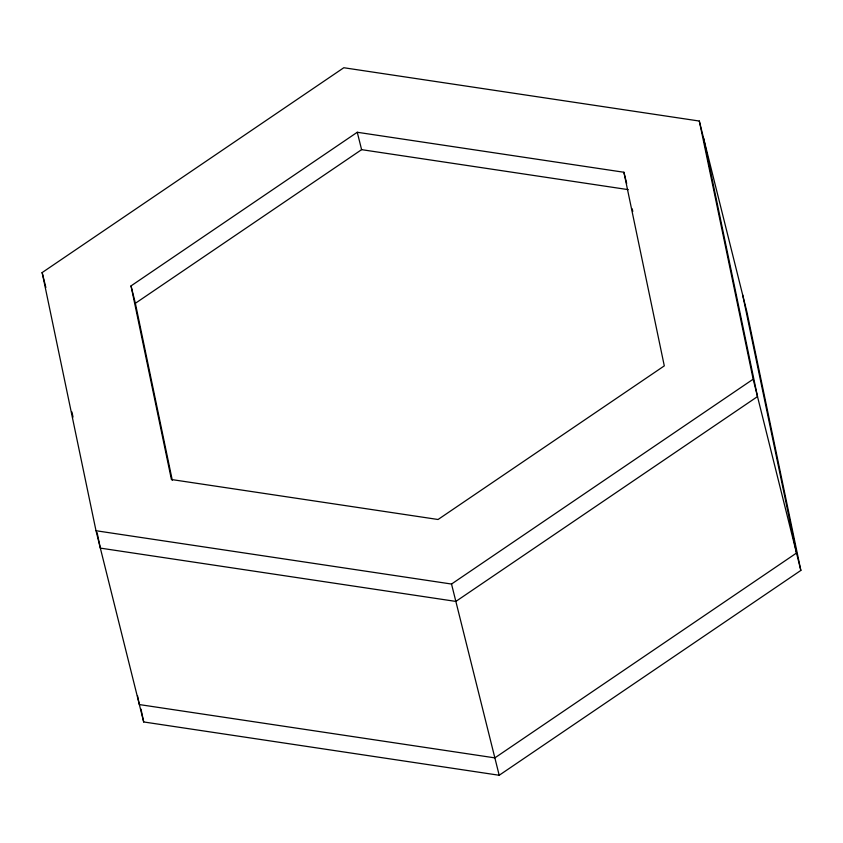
<?xml version="1.0" encoding="UTF-8"?>
<svg xmlns="http://www.w3.org/2000/svg" width="843" height="843" viewBox="0 0 843 843"><rect width="100%" height="100%" fill="white"/><g stroke="black" fill="none" stroke-linecap="round" stroke-linejoin="round"><path stroke-width="1.26" d="M42.15 272.574L343.807 67.735L699.311 121.044L746.993 312.268L800.85 570.426L499.193 775.265L143.689 721.956L96.007 530.732L42.15 272.574L45.87 287.474M623.904 172.257L664.295 365.873L438.054 519.499L171.424 479.519L131.023 285.903L357.263 132.267L623.904 172.257L626.686 183.426M172.278 480.236L135.365 303.29L361.605 149.654L628.235 189.643M96.007 530.732L451.521 584.041L753.168 379.192L699.311 121.044M753.168 379.192L800.85 570.426M357.263 132.267L361.605 149.654M451.521 584.041L499.193 775.265M131.023 285.903L135.365 303.29M742.662 294.892L796.519 553.04L494.862 757.878L139.348 704.569L137.472 695.58M703.652 138.431L757.509 396.579L455.852 601.417L100.338 548.108L97.124 532.702M632.25 208.874L632.777 211.435M141.002 709.111L143.689 721.956M71.94 411.974L73.014 417.106"/></g></svg>
